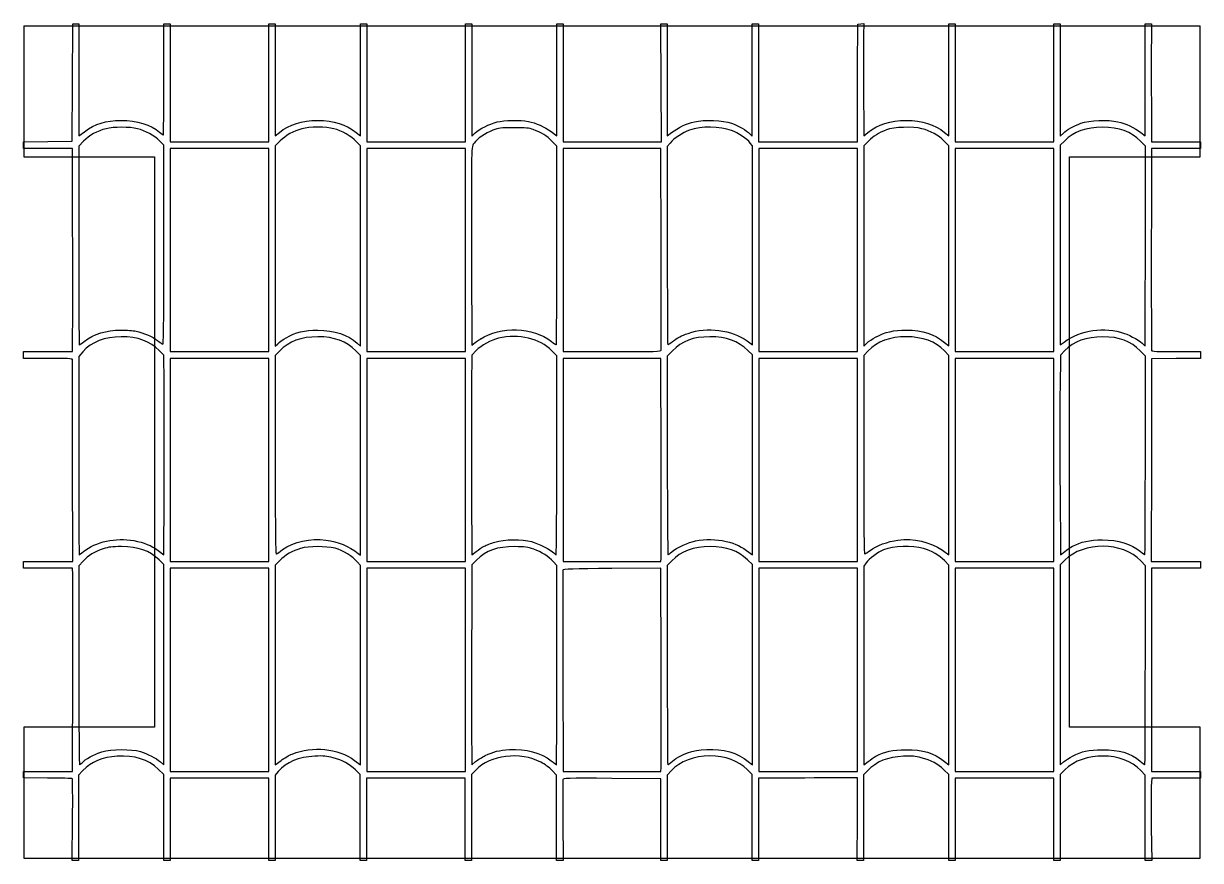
# Model space of a CAD drawing. Header units: millimetres. Extents: x -24 to 235, y 112 to 185.
# Drawn here: x 189.76 to 234.78, y 121.08 to 153.08 of the extents above; entities that cross this region are included whole.
import ezdxf

# ---------------------------------------------------------------- set-up
doc = ezdxf.new("R2010")
doc.units = ezdxf.units.MM
doc.layers.add('Livello_1', color=7, linetype='CONTINUOUS')

msp = doc.modelspace()

# ---------------------------------------------------------------- linework, layer by layer
at = {"layer": 'Livello_1', "color": 7}
for p, q in [((189.769243, 152.99079), (189.769243, 147.99078)), ((189.769243, 152.99079), (234.769303, 152.99079)), ((191.63236, 150.82902), (191.64326, 153.0759)), ((191.64326, 153.0759), (191.75587, 153.07595)), ((191.75587, 153.07595), (191.86848, 153.07597)), ((191.86848, 153.07597), (191.86848, 150.93201)), ((195.12457, 150.94932), (195.12457, 153.07604)), ((195.12457, 153.07604), (195.24579, 153.07604)), ((195.24579, 153.07604), (195.36702, 153.07604)), ((195.36702, 153.07604), (195.36702, 150.81987)), ((199.14264, 150.81987), (199.14264, 153.07604)), ((199.14264, 153.07604), (199.26386, 153.07604)), ((199.26386, 153.07604), (199.38508, 153.07604)), ((199.38508, 153.07604), (199.38508, 150.93108)), ((202.64112, 150.93102), (202.64112, 153.07597)), ((202.64112, 153.07597), (202.76234, 153.07597)), ((202.76234, 153.07597), (202.88357, 153.07597)), ((202.88357, 153.07597), (202.88357, 150.81981)), ((206.65919, 150.81981), (206.65919, 153.07597)), ((206.65919, 153.07597), (206.78041, 153.07597)), ((206.78041, 153.07597), (206.90163, 153.07597)), ((206.90163, 153.07597), (206.90163, 150.92694)), ((210.15762, 150.93205), (210.15762, 153.07601)), ((210.15762, 153.07601), (210.27884, 153.07601)), ((210.27884, 153.07601), (210.40006, 153.07601)), ((210.40006, 153.07601), (210.40006, 150.81985)), ((214.14836, 150.81985), (214.13836, 153.07601)), ((214.13836, 153.07601), (214.26013, 153.07601)), ((214.26013, 153.07601), (214.3819, 153.07601)), ((214.3819, 153.07601), (214.3819, 150.93086)), ((217.63798, 150.92404), (217.63798, 153.07617)), ((217.63798, 153.07617), (217.7592, 153.07617)), ((217.7592, 153.07617), (217.88042, 153.07617)), ((217.88042, 153.07617), (217.88042, 150.81999)), ((221.66805, 152.31793), (221.67205, 153.05766)), ((221.67205, 153.05766), (221.78725, 153.06926)), ((221.78725, 153.06926), (221.9026, 153.08086)), ((221.9026, 153.08086), (221.8976, 152.90263)), ((225.15364, 150.93084), (225.15364, 153.07581)), ((225.15364, 153.07581), (225.27486, 153.07581)), ((225.27486, 153.07581), (225.39608, 153.07581)), ((225.39608, 153.07581), (225.39608, 150.81965)), ((229.17169, 150.81965), (229.17169, 153.07581)), ((229.17169, 153.07581), (229.29292, 153.07581)), ((229.29292, 153.07581), (229.41414, 153.07581)), ((229.41414, 153.07581), (229.41414, 150.92678)), ((232.67026, 150.93063), (232.67026, 153.07577)), ((232.67026, 153.07577), (232.79093, 153.07577)), ((232.79093, 153.07577), (232.91161, 153.07577)), ((232.91161, 153.07577), (232.90361, 152.38229)), ((234.769303, 147.99078), (234.769303, 152.99079)), ((191.86848, 150.93201), (191.86848, 148.78804)), ((199.38508, 150.93108), (199.38508, 148.78612)), ((202.64112, 148.78605), (202.64112, 150.93102)), ((206.90163, 150.92694), (206.90163, 148.77789)), ((210.15762, 148.78808), (210.15762, 150.93205)), ((214.3819, 150.93086), (214.3819, 148.78573)), ((217.63798, 148.77191), (217.63798, 150.92404)), ((225.15364, 148.78588), (225.15364, 150.93084)), ((229.41414, 150.92678), (229.41414, 148.77772)), ((232.67026, 148.78549), (232.67026, 150.93063)), ((191.62146, 148.58214), (191.63236, 150.82902)), ((195.36702, 150.81987), (195.36702, 148.56371)), ((199.14264, 148.56371), (199.14264, 150.81987)), ((202.88357, 150.81981), (202.88357, 148.56365)), ((206.65919, 148.56365), (206.65919, 150.81981)), ((210.40006, 150.81985), (210.40006, 148.56369)), ((214.15836, 148.56366), (214.14836, 150.81985)), ((217.88042, 150.81999), (217.88042, 148.56383)), ((221.8946, 150.7551), (221.8976, 148.78582)), ((225.39608, 150.81965), (225.39608, 148.56348)), ((229.17169, 148.56348), (229.17169, 150.81965)), ((221.65605, 148.56383), (221.66005, 150.07103)), ((232.90402, 150.12612), (232.91202, 148.56345)), ((191.86848, 148.78804), (192.08497, 148.94689)), ((195.12556, 148.42843), (194.95638, 148.59803)), ((199.38508, 148.78612), (199.54961, 148.92095)), ((199.57631, 148.59524), (199.3861, 148.40315)), ((202.48716, 148.91155), (202.64112, 148.78605)), ((206.90163, 148.77789), (207.03078, 148.89901)), ((209.94113, 148.94818), (210.15762, 148.78808)), ((214.3819, 148.78573), (214.54938, 148.91429)), ((217.54268, 148.86711), (217.63798, 148.77191)), ((221.8976, 148.78582), (222.05157, 148.91131)), ((222.0857, 148.58917), (221.9013, 148.40296)), ((225.15735, 148.40302), (224.97242, 148.58978)), ((224.98911, 148.92072), (225.15364, 148.78588)), ((229.41414, 148.77772), (229.53673, 148.89256)), ((229.58873, 148.59974), (229.41792, 148.42849)), ((232.50276, 148.91405), (232.67026, 148.78549)), ((189.75589, 148.56074), (190.68867, 148.57144)), ((189.75589, 148.4319), (189.75589, 148.56074)), ((189.75589, 148.30304), (189.75589, 148.4319)), ((190.69113, 148.30304), (189.75589, 148.30304)), ((190.68867, 148.57144), (191.62146, 148.58214)), ((191.62638, 148.30304), (190.69113, 148.30304)), ((191.63338, 145.64929), (191.62638, 148.30304)), ((192.05499, 148.58339), (191.86952, 148.39159)), ((191.86952, 148.39159), (191.86952, 144.59333)), ((195.12556, 144.60929), (195.12556, 148.42843)), ((195.36702, 148.56371), (197.25482, 148.56371)), ((197.25583, 148.30282), (195.36802, 148.30282)), ((195.36802, 148.30282), (195.36802, 144.41925)), ((197.25482, 148.56371), (199.14264, 148.56371)), ((199.14365, 148.30282), (197.25583, 148.30282)), ((199.14365, 144.41925), (199.14365, 148.30282)), ((199.3861, 148.40315), (199.3861, 144.5735)), ((202.64214, 148.40022), (202.47761, 148.57601)), ((202.64214, 144.57512), (202.64214, 148.40022)), ((202.88357, 148.56365), (204.77138, 148.56365)), ((204.77244, 148.30282), (202.88463, 148.30282)), ((202.88463, 148.30282), (202.88463, 144.41925)), ((204.77138, 148.56365), (206.65919, 148.56365)), ((206.66025, 148.30282), (204.77244, 148.30282)), ((206.66025, 144.41925), (206.66025, 148.30282)), ((210.15873, 148.39104), (209.97103, 148.58518)), ((210.15873, 144.5928), (210.15873, 148.39104)), ((212.26917, 148.30282), (210.39901, 148.30282)), ((210.39901, 148.30282), (210.39901, 144.41925)), ((210.40006, 148.56369), (212.2792, 148.56366)), ((214.13935, 148.30282), (212.26917, 148.30282)), ((212.2792, 148.56366), (214.15836, 148.56366)), ((214.14935, 144.48128), (214.13935, 148.30282)), ((214.49726, 148.51154), (214.38465, 148.37422)), ((214.38465, 148.37422), (214.38465, 144.58442)), ((217.64073, 148.408), (217.55833, 148.51264)), ((217.64073, 144.60095), (217.64073, 148.408)), ((217.88042, 148.56383), (219.76824, 148.56383)), ((219.77101, 148.30282), (217.8832, 148.30282)), ((217.8832, 148.30282), (217.8832, 144.41925)), ((219.76824, 148.56383), (221.65605, 148.56383)), ((221.65883, 148.30282), (219.77101, 148.30282)), ((221.65883, 144.41925), (221.65883, 148.30282)), ((221.9013, 148.40296), (221.9013, 144.57642)), ((225.15735, 144.58055), (225.15735, 148.40302)), ((225.39608, 148.56348), (227.28389, 148.56348)), ((227.28763, 148.30282), (225.39981, 148.30282)), ((225.39981, 148.30282), (225.39981, 144.41925)), ((227.28389, 148.56348), (229.17169, 148.56348)), ((229.17543, 148.30282), (227.28763, 148.30282)), ((229.17543, 144.41925), (229.17543, 148.30282)), ((229.41792, 148.42849), (229.41792, 144.60975)), ((232.67395, 148.39107), (232.49186, 148.5781)), ((232.67395, 144.57434), (232.67395, 148.39107)), ((232.91202, 148.30457), (232.90402, 145.6508)), ((232.91202, 148.56345), (233.84727, 148.56345)), ((233.84727, 148.30457), (232.91202, 148.30457)), ((233.84727, 148.56345), (234.78252, 148.56345)), ((234.78252, 148.30457), (233.84727, 148.30457)), ((234.78252, 148.56345), (234.78252, 148.43401)), ((234.78252, 148.43401), (234.78252, 148.30457)), ((189.769243, 147.99078), (194.769333, 147.99078)), ((194.769333, 147.99078), (194.769333, 126.17099)), ((229.769213, 147.99078), (234.769303, 147.99078)), ((229.769213, 126.17099), (229.769213, 147.99078)), ((199.3861, 144.5735), (199.3861, 140.74387)), ((202.64214, 140.75002), (202.64214, 144.57512)), ((217.64073, 140.79392), (217.64073, 144.60095)), ((221.9013, 144.57642), (221.9013, 140.74986)), ((225.15735, 140.75808), (225.15735, 144.58055)), ((229.41792, 144.60975), (229.41792, 140.79101)), ((232.67458, 144.5743), (232.67395, 144.57434)), ((195.36802, 144.41925), (195.36802, 140.53567)), ((199.14365, 140.53567), (199.14365, 144.41925)), ((202.88463, 144.41925), (202.88463, 140.53567)), ((206.66025, 140.53567), (206.66025, 144.41925)), ((210.39901, 144.41925), (210.39901, 140.53567)), ((217.8832, 144.41925), (217.8832, 140.53567)), ((221.65883, 140.53567), (221.65883, 144.41925)), ((225.39981, 144.41925), (225.39981, 140.53567)), ((229.17543, 140.53567), (229.17543, 144.41925)), ((206.89514, 143.8505), (206.90314, 140.78535)), ((191.62738, 140.53591), (191.63238, 141.17394)), ((199.80447, 141.06858), (199.80445, 141.06845)), ((207.23217, 141.01644), (207.2318, 141.01657)), ((217.43487, 140.94396), (217.64073, 140.79392)), ((222.35139, 141.09036), (222.3514, 141.09035)), ((189.75689, 140.40648), (189.75689, 140.53591)), ((189.75689, 140.53591), (190.69213, 140.53591)), ((190.69213, 140.53591), (191.62738, 140.53591)), ((192.02599, 140.53351), (191.86868, 140.35394)), ((192.07236, 140.92422), (192.07239, 140.92377)), ((195.12472, 140.40248), (194.94287, 140.58572)), ((195.36802, 140.53567), (197.25583, 140.53567)), ((197.25583, 140.53567), (199.14365, 140.53567)), ((199.55901, 140.56541), (199.38606, 140.38364)), ((199.3861, 140.74387), (199.4814, 140.83987)), ((202.64211, 140.39192), (202.468, 140.57017)), ((202.51942, 140.86501), (202.64214, 140.75002)), ((202.88463, 140.53567), (204.77244, 140.53567)), ((204.77244, 140.53567), (206.66025, 140.53567)), ((207.07291, 140.57655), (206.90263, 140.40131)), ((206.90314, 140.78535), (206.98104, 140.84545)), ((210.15867, 140.37697), (209.9687, 140.56881)), ((210.39901, 140.53567), (212.26696, 140.53567)), ((214.14611, 140.59767), (214.14835, 140.59771)), ((214.58387, 140.57099), (214.38469, 140.36575)), ((214.58369, 140.91951), (214.58379, 140.91937)), ((217.64073, 140.41799), (217.47153, 140.58044)), ((217.8832, 140.53567), (219.77101, 140.53567)), ((219.77101, 140.53567), (221.65883, 140.53567)), ((221.9013, 140.74986), (222.02402, 140.865)), ((222.0693, 140.56726), (221.9013, 140.39254)), ((225.15735, 140.39254), (224.99044, 140.56613)), ((224.99584, 140.88971), (225.15735, 140.75808)), ((225.39981, 140.53567), (227.28763, 140.53567)), ((227.28763, 140.53567), (229.17543, 140.53567)), ((229.41792, 140.79101), (229.56512, 140.89871)), ((229.5906, 140.57709), (229.42646, 140.40628)), ((232.67404, 140.36565), (232.47487, 140.57184)), ((233.84739, 140.53748), (234.78265, 140.53748)), ((234.78265, 140.53748), (234.78265, 140.40864)), ((189.75689, 140.27704), (189.75689, 140.40648)), ((190.69337, 140.27704), (189.75689, 140.27704)), ((191.86868, 140.35394), (191.86868, 136.56125)), ((195.13172, 139.38724), (195.12472, 140.40248)), ((197.25583, 140.2768), (195.36802, 140.2768)), ((195.36802, 140.2768), (195.36802, 136.39323)), ((199.14365, 140.2768), (197.25583, 140.2768)), ((199.14365, 136.39323), (199.14365, 140.2768)), ((199.38606, 140.38364), (199.38606, 136.57426)), ((202.64211, 136.57573), (202.64211, 140.39192)), ((204.77244, 140.2768), (202.88463, 140.2768)), ((202.88463, 140.2768), (202.88463, 136.39323)), ((206.66025, 140.2768), (204.77244, 140.2768)), ((206.66025, 136.39323), (206.66025, 140.2768)), ((206.90263, 140.40131), (206.89763, 139.27566)), ((210.15867, 136.57274), (210.15867, 140.37697)), ((212.26953, 140.2768), (210.39935, 140.2768)), ((210.39935, 140.2768), (210.39935, 136.39323)), ((214.13969, 140.2768), (212.26953, 140.2768)), ((214.14969, 136.51343), (214.13969, 140.2768)), ((214.38469, 140.36575), (214.38469, 136.56721)), ((217.64073, 136.59359), (217.64073, 140.41799)), ((219.77101, 140.2768), (217.8832, 140.2768)), ((217.8832, 140.2768), (217.8832, 136.39323)), ((221.65883, 140.2768), (219.77101, 140.2768)), ((221.65883, 136.39323), (221.65883, 140.2768)), ((221.9013, 140.39254), (221.9013, 136.57836)), ((225.15735, 136.58128), (225.15735, 140.39254)), ((227.28763, 140.2768), (225.39981, 140.2768)), ((225.39981, 140.2768), (225.39981, 136.39323)), ((229.17543, 140.2768), (227.28763, 140.2768)), ((229.17543, 136.39323), (229.17543, 140.2768)), ((229.42646, 140.40628), (229.40936, 139.11175)), ((232.67404, 136.56713), (232.67404, 140.36565)), ((232.91561, 140.25838), (232.90471, 136.38406)), ((233.84913, 140.26908), (232.91561, 140.25838)), ((234.78265, 140.27978), (233.84913, 140.26908)), ((234.78265, 140.40864), (234.78265, 140.27978)), ((202.64211, 132.75952), (202.64211, 136.57573)), ((217.64073, 132.76918), (217.64073, 136.59359)), ((225.15735, 132.77006), (225.15735, 136.58128)), ((191.64538, 132.50995), (191.63538, 136.34727)), ((195.36802, 136.39323), (195.36802, 132.50966)), ((199.14365, 132.50966), (199.14365, 136.39323)), ((202.88463, 136.39323), (202.88463, 132.50966)), ((206.66025, 132.50966), (206.66025, 136.39323)), ((210.39935, 136.39323), (210.39935, 132.50966)), ((217.8832, 136.39323), (217.8832, 132.50966)), ((221.65883, 132.50966), (221.65883, 136.39323)), ((225.39981, 136.39323), (225.39981, 132.50966)), ((229.17543, 132.50966), (229.17543, 136.39323)), ((232.90471, 136.38406), (232.89381, 132.50973)), ((229.41018, 135.29379), (229.42818, 132.77033)), ((195.12554, 132.76906), (195.13254, 134.94176)), ((206.89681, 135.05249), (206.90381, 132.76864)), ((192.05037, 132.8888), (192.05111, 132.88885)), ((194.90358, 132.93132), (195.12554, 132.76906)), ((199.66789, 132.96476), (199.66791, 132.96475)), ((206.90381, 132.76864), (207.06834, 132.89355)), ((207.37754, 133.09628), (207.37647, 133.09638)), ((214.50329, 132.83949), (214.50318, 132.8393)), ((217.41877, 132.93143), (217.64073, 132.76918)), ((222.14378, 132.9371), (222.14377, 132.9371)), ((224.90917, 132.94148), (225.15735, 132.77006)), ((229.42818, 132.77033), (229.58759, 132.89422)), ((229.89167, 133.09615), (229.89165, 133.09615)), ((189.75756, 132.3805), (189.75756, 132.50995)), ((189.75756, 132.50995), (190.70147, 132.50995)), ((189.75756, 132.25107), (189.75756, 132.3805)), ((190.70147, 132.50995), (191.64538, 132.50995)), ((192.03397, 132.52388), (191.86944, 132.34811)), ((195.12548, 132.39137), (194.94153, 132.57077)), ((195.12548, 128.56526), (195.12548, 132.39137)), ((195.36802, 132.50966), (197.25583, 132.50966)), ((197.25583, 132.50966), (199.14365, 132.50966)), ((199.55658, 132.54707), (199.38617, 132.37624)), ((202.64215, 132.35922), (202.53515, 132.48939)), ((202.56421, 132.81992), (202.64211, 132.75952)), ((202.88463, 132.50966), (204.77244, 132.50966)), ((204.77244, 132.50966), (206.66025, 132.50966)), ((206.9059, 132.38031), (206.9009, 130.03167)), ((207.08761, 132.56522), (206.9059, 132.38031)), ((210.15885, 132.35289), (210.02861, 132.49604)), ((210.39935, 132.50966), (212.26765, 132.50966)), ((212.26765, 132.50966), (214.13594, 132.50966)), ((214.13594, 132.50966), (214.14869, 132.62988)), ((214.55673, 132.5385), (214.38469, 132.35768)), ((217.64073, 132.39284), (217.44887, 132.57543)), ((217.64073, 128.56601), (217.64073, 132.39284)), ((217.8832, 132.50966), (219.77101, 132.50966)), ((219.77101, 132.50966), (221.65883, 132.50966)), ((221.98951, 132.45993), (221.90121, 132.33648)), ((225.15735, 132.37547), (224.98898, 132.54874)), ((225.39981, 132.50966), (227.28763, 132.50966)), ((227.28763, 132.50966), (229.17543, 132.50966)), ((229.59177, 132.56236), (229.41787, 132.38869)), ((229.41787, 132.38869), (229.41787, 128.56256)), ((232.67453, 132.35056), (232.49556, 132.54166)), ((232.89381, 132.50973), (233.83771, 132.50974)), ((233.83771, 132.50974), (234.78161, 132.50974)), ((234.78161, 132.50974), (234.78161, 132.3803)), ((234.78161, 132.3803), (234.78161, 132.25087)), ((190.69116, 132.25107), (189.75756, 132.25107)), ((191.62475, 132.25107), (190.69116, 132.25107)), ((191.63565, 132.0199), (191.62475, 132.25107)), ((191.86944, 132.34811), (191.86944, 128.54534)), ((197.25583, 132.25084), (195.36802, 132.25084)), ((195.36802, 132.25084), (195.36802, 128.36727)), ((199.14365, 132.25084), (197.25583, 132.25084)), ((199.14365, 128.36727), (199.14365, 132.25084)), ((199.38617, 132.37624), (199.38617, 128.55952)), ((202.64215, 128.55118), (202.64215, 132.35922)), ((204.77244, 132.25084), (202.88463, 132.25084)), ((202.88463, 132.25084), (202.88463, 128.36727)), ((206.66025, 132.25084), (204.77244, 132.25084)), ((206.66025, 128.36727), (206.66025, 132.25084)), ((210.15885, 128.54776), (210.15885, 132.35289)), ((214.13989, 132.25147), (212.26108, 132.24077)), ((214.14989, 128.52479), (214.13989, 132.25147)), ((214.38469, 132.35768), (214.38469, 128.55013)), ((219.77101, 132.25084), (217.8832, 132.25084)), ((217.8832, 132.25084), (217.8832, 128.36727)), ((221.65883, 132.25084), (219.77101, 132.25084)), ((221.65883, 128.36727), (221.65883, 132.25084)), ((221.90121, 132.33648), (221.90121, 128.53647)), ((225.15735, 128.55593), (225.15735, 132.37547)), ((227.28763, 132.25084), (225.39981, 132.25084)), ((225.39981, 132.25084), (225.39981, 128.36727)), ((229.17543, 132.25084), (227.28763, 132.25084)), ((229.17543, 128.36727), (229.17543, 132.25084)), ((232.67371, 128.54657), (232.67453, 132.35056)), ((233.84636, 132.25087), (232.91112, 132.25087)), ((232.91112, 132.25087), (232.91112, 128.36731)), ((234.78161, 132.25087), (233.84636, 132.25087)), ((195.12548, 124.73914), (195.12548, 128.56526)), ((195.36802, 128.36727), (195.36802, 124.48372)), ((199.14365, 124.48372), (199.14365, 128.36727)), ((199.38617, 128.55952), (199.38617, 124.74282)), ((202.64215, 124.7431), (202.64215, 128.55118)), ((202.88463, 128.36727), (202.88463, 124.48372)), ((206.66025, 124.48372), (206.66025, 128.36727)), ((217.64073, 124.73919), (217.64073, 128.56601)), ((217.8832, 128.36727), (217.8832, 124.48372)), ((221.65883, 124.48372), (221.65883, 128.36727)), ((221.90121, 128.53647), (221.90121, 124.73647)), ((225.15735, 124.73639), (225.15735, 128.55593)), ((225.39981, 128.36727), (225.39981, 124.48372)), ((229.17543, 124.48372), (229.17543, 128.36727)), ((229.41787, 128.56256), (229.41787, 124.73643)), ((232.91112, 128.36731), (232.91112, 124.48374)), ((191.62647, 124.48394), (191.63647, 128.13634)), ((210.39371, 128.31076), (210.39871, 124.48267)), ((189.769243, 126.17099), (189.769243, 121.171)), ((194.769333, 126.17099), (189.769243, 126.17099)), ((206.8999, 126.21308), (206.9039, 124.74312)), ((234.769303, 126.17099), (229.769213, 126.17099)), ((234.769303, 121.171), (234.769303, 126.17099)), ((191.99304, 124.81935), (191.99314, 124.8194)), ((194.99565, 124.84976), (195.12548, 124.73914)), ((199.38617, 124.74282), (199.60814, 124.90508)), ((200.03246, 125.1485), (200.0324, 125.14879)), ((202.42018, 124.90537), (202.64215, 124.7431)), ((206.9039, 124.74312), (207.05119, 124.86321)), ((207.42134, 125.09004), (207.42016, 125.08999)), ((214.5802, 124.87405), (214.58012, 124.87416)), ((217.48042, 124.86994), (217.64073, 124.73919)), ((221.90121, 124.73647), (222.06575, 124.86445)), ((222.36926, 125.06729), (222.36935, 125.06711)), ((224.98693, 124.86991), (225.15735, 124.73639)), ((229.41787, 124.73643), (229.54771, 124.84572)), ((229.88822, 125.06811), (229.8883, 125.06799)), ((189.75665, 124.35888), (189.75665, 124.48394)), ((189.75665, 124.48394), (190.69156, 124.48394)), ((189.75665, 124.23383), (189.75665, 124.35888)), ((190.69156, 124.48394), (191.62647, 124.48394)), ((192.03002, 124.52229), (191.86117, 124.342)), ((191.86117, 124.342), (191.86117, 122.71284)), ((195.11721, 124.3675), (194.91213, 124.57022)), ((195.11721, 122.72558), (195.11721, 124.3675)), ((195.36802, 124.48372), (197.25583, 124.48372)), ((197.25583, 124.48372), (199.14365, 124.48372)), ((199.50291, 124.48618), (199.37772, 124.33826)), ((199.37772, 124.33826), (199.37772, 122.71097)), ((202.6338, 124.36799), (202.44974, 124.54738)), ((202.6338, 122.72581), (202.6338, 124.36799)), ((202.88463, 124.48372), (204.77244, 124.48372)), ((204.77244, 124.48372), (206.66025, 124.48372)), ((207.05886, 124.53755), (206.89433, 124.36177)), ((206.89433, 124.36177), (206.89433, 122.72271)), ((210.15036, 124.34323), (209.97643, 124.52414)), ((210.15036, 122.71343), (210.15036, 124.34323)), ((210.39871, 124.48267), (212.26722, 124.48267)), ((212.26722, 124.48267), (214.13571, 124.48267)), ((214.13571, 124.48267), (214.14889, 124.64091)), ((214.54497, 124.51818), (214.37878, 124.34073)), ((214.37878, 124.34073), (214.37878, 122.71158)), ((217.63482, 124.36346), (217.44387, 124.55628)), ((217.63482, 122.72294), (217.63482, 124.36346)), ((217.8832, 124.48372), (219.77101, 124.48372)), ((219.77101, 124.48372), (221.65883, 124.48372)), ((222.04325, 124.50924), (221.89603, 124.3573)), ((221.89603, 124.3573), (221.89603, 122.71911)), ((225.15207, 124.36535), (224.96148, 124.55134)), ((225.15207, 122.72316), (225.15207, 124.36535)), ((225.39981, 124.48372), (227.28763, 124.48372)), ((227.28763, 124.48372), (229.17543, 124.48372)), ((229.59512, 124.5464), (229.41257, 124.36204)), ((229.41257, 124.36204), (229.41257, 122.72152)), ((232.66862, 124.33935), (232.50242, 124.5168)), ((232.66862, 122.71018), (232.66862, 124.33935)), ((232.91112, 124.48374), (233.84636, 124.48374)), ((233.84636, 124.48374), (234.78161, 124.48374)), ((234.78161, 124.48374), (234.78161, 124.3543)), ((234.78161, 124.3543), (234.78161, 124.22486)), ((190.67895, 124.23083), (189.75665, 124.23383)), ((197.24746, 124.22752), (195.35965, 124.22752)), ((195.35965, 124.22752), (195.35965, 122.65559)), ((199.13528, 124.22752), (197.24746, 124.22752)), ((199.13528, 122.65559), (199.13528, 124.22752)), ((204.76406, 124.22747), (202.87624, 124.22747)), ((202.87624, 124.22747), (202.87624, 122.65556)), ((206.65188, 124.22747), (204.76406, 124.22747)), ((206.65188, 122.65556), (206.65188, 124.22747)), ((214.13697, 124.20775), (212.26501, 124.21845)), ((214.13597, 122.64508), (214.13697, 124.20775)), ((219.64385, 124.23325), (217.87726, 124.22625)), ((217.87726, 124.22625), (217.87726, 122.65432)), ((221.6674, 124.24325), (221.53894, 124.24225)), ((221.6594, 122.66208), (221.6674, 124.24325)), ((227.28232, 124.22482), (225.39451, 124.22482)), ((225.39451, 124.22482), (225.39451, 122.65291)), ((229.17012, 124.22482), (227.28232, 124.22482)), ((229.17012, 122.65291), (229.17012, 124.22482)), ((232.9214, 124.22486), (232.9008, 123.91142)), ((233.85151, 124.22486), (232.9214, 124.22486)), ((234.78161, 124.22486), (233.85151, 124.22486)), ((191.6149, 121.08368), (191.63375, 122.63112)), ((191.86117, 122.71284), (191.86117, 121.08368)), ((195.11721, 121.08368), (195.11721, 122.72558)), ((195.35965, 122.65559), (195.35965, 121.08368)), ((199.13528, 121.08368), (199.13528, 122.65559)), ((199.37772, 122.71097), (199.37772, 121.08368)), ((202.6338, 121.08362), (202.6338, 122.72581)), ((202.87624, 122.65556), (202.87624, 121.08362)), ((206.65188, 121.08362), (206.65188, 122.65556)), ((206.89433, 122.72271), (206.89433, 121.08362)), ((210.15036, 121.08362), (210.15036, 122.71343)), ((210.39254, 122.59082), (210.39554, 121.08362)), ((214.13497, 121.0824), (214.13597, 122.64508)), ((214.37878, 122.71158), (214.37878, 121.0824)), ((217.63482, 121.0824), (217.63482, 122.72294)), ((217.87726, 122.65432), (217.87726, 121.0824)), ((221.6514, 121.08092), (221.6594, 122.66208)), ((221.89603, 122.71911), (221.89603, 121.08092)), ((225.15207, 121.08098), (225.15207, 122.72316)), ((225.39451, 122.65291), (225.39451, 121.08098)), ((229.17012, 121.08098), (229.17012, 122.65291)), ((229.41257, 122.72152), (229.41257, 121.08098)), ((232.66862, 121.08103), (232.66862, 122.71018)), ((232.89998, 122.33951), (232.92008, 121.08103)), ((189.769243, 121.171), (234.769303, 121.171)), ((191.73804, 121.08368), (191.6149, 121.08368)), ((191.86117, 121.08368), (191.73804, 121.08368)), ((195.23843, 121.08368), (195.11721, 121.08368)), ((195.35965, 121.08368), (195.23843, 121.08368)), ((199.2565, 121.08368), (199.13528, 121.08368)), ((199.37772, 121.08368), (199.2565, 121.08368)), ((202.75502, 121.08362), (202.6338, 121.08362)), ((202.87624, 121.08362), (202.75502, 121.08362)), ((206.7731, 121.08362), (206.65188, 121.08362)), ((206.89433, 121.08362), (206.7731, 121.08362)), ((210.27295, 121.08362), (210.15036, 121.08362)), ((210.39554, 121.08362), (210.27295, 121.08362)), ((214.25688, 121.0824), (214.13497, 121.0824)), ((214.37878, 121.0824), (214.25688, 121.0824)), ((217.75604, 121.0824), (217.63482, 121.0824)), ((217.87726, 121.0824), (217.75604, 121.0824)), ((221.77372, 121.08092), (221.6514, 121.08092)), ((221.89603, 121.08092), (221.77372, 121.08092)), ((225.27329, 121.08098), (225.15207, 121.08098)), ((225.39451, 121.08098), (225.27329, 121.08098)), ((229.29135, 121.08098), (229.17012, 121.08098)), ((229.41257, 121.08098), (229.29135, 121.08098)), ((232.79435, 121.08103), (232.66862, 121.08103)), ((232.92008, 121.08103), (232.79435, 121.08103))]:
    msp.add_line(p, q, dxfattribs=at)
for points in [[(221.8976, 152.90263), (221.8946, 152.80463), (221.8936, 151.83821), (221.8946, 150.7551)], [(221.66005, 150.07103), (221.66305, 150.89997), (221.66705, 151.91109), (221.66805, 152.31793)], [(232.90361, 152.38229), (232.89961, 152.00088), (232.89961, 150.98559), (232.90402, 150.12612)], [(195.10517, 148.82261), (195.11607, 148.82261), (195.12457, 149.77963), (195.12457, 150.94932)], [(192.91174, 149.06002), (192.58332, 148.97722), (192.26432, 148.79989), (192.05499, 148.58339)], [(192.08497, 148.94689), (192.50694, 149.25652), (192.89725, 149.37598), (193.48965, 149.3768)], [(194.1122, 149.0609), (193.8294, 149.1321), (193.19733, 149.1314), (192.91174, 149.06002)], [(193.48965, 149.3768), (194.08763, 149.37767), (194.62834, 149.21379), (194.95795, 148.93191)], [(194.95638, 148.59803), (194.75786, 148.79704), (194.41625, 148.98434), (194.1122, 149.0609)], [(199.54961, 148.92095), (199.92248, 149.22663), (200.40579, 149.37736), (201.0131, 149.37736)], [(200.40656, 149.05971), (200.07984, 148.96971), (199.78218, 148.80313), (199.57631, 148.59524)], [(201.62168, 149.06059), (201.34653, 149.13529), (200.67892, 149.13489), (200.40656, 149.05971)], [(201.0131, 149.37736), (201.62283, 149.37736), (202.10108, 149.22623), (202.48716, 148.91155)], [(202.47761, 148.57601), (202.29388, 148.77228), (201.93468, 148.97563), (201.62168, 149.06059)], [(207.03078, 148.89901), (207.19049, 149.04876), (207.57178, 149.23806), (207.87368, 149.3175)], [(208.51339, 149.09785), (208.00307, 149.0978), (207.93969, 149.09085), (207.71316, 149.00165)], [(207.87368, 149.3175), (208.13845, 149.3871), (208.76004, 149.3975), (209.0688, 149.3373)], [(209.25813, 149.02815), (209.10239, 149.08515), (208.96645, 149.09785), (208.51339, 149.09785)], [(209.0688, 149.3373), (209.36183, 149.2801), (209.69044, 149.1336), (209.94113, 148.94818)], [(214.54938, 148.91429), (214.79178, 149.10023), (215.13015, 149.25953), (215.42432, 149.32623)], [(216.84731, 148.99081), (216.39757, 149.15782), (215.68132, 149.16473), (215.23563, 149.00641)], [(215.42432, 149.32623), (215.79242, 149.40973), (216.53181, 149.37923), (216.84125, 149.26773)], [(216.84125, 149.26773), (217.10933, 149.17133), (217.41086, 148.99902), (217.54268, 148.86711)], [(222.05157, 148.91131), (222.43766, 149.22599), (222.91589, 149.37712), (223.52564, 149.37712)], [(224.12743, 149.06143), (223.78923, 149.14893), (223.05069, 149.12333), (222.76561, 149.01413)], [(223.52564, 149.37712), (224.13295, 149.37712), (224.61625, 149.22639), (224.98911, 148.92072)], [(224.97242, 148.58978), (224.74906, 148.81533), (224.46406, 148.97442), (224.12743, 149.06143)], [(229.53673, 148.89256), (229.68531, 149.03178), (229.91172, 149.15736), (230.21165, 149.26669)], [(231.03394, 149.11651), (230.41407, 149.11651), (229.93243, 148.94428), (229.58873, 148.59974)], [(230.21165, 149.26669), (230.51939, 149.37891), (231.25792, 149.4097), (231.62783, 149.32599)], [(232.49186, 148.5781), (232.12929, 148.95053), (231.67985, 149.11651), (231.03394, 149.11651)], [(231.62783, 149.32599), (231.92199, 149.25929), (232.26036, 149.10001), (232.50276, 148.91405)], [(194.95795, 148.93191), (195.02835, 148.87181), (195.09448, 148.82261), (195.10517, 148.82261)], [(207.71316, 149.00165), (207.42338, 148.88855), (207.10613, 148.6729), (206.98974, 148.50996)], [(209.97103, 148.58518), (209.77437, 148.78856), (209.57685, 148.9113), (209.25813, 149.02815)], [(215.23563, 149.00641), (214.96714, 148.91091), (214.65119, 148.69925), (214.49726, 148.51154)], [(217.55833, 148.51264), (217.42577, 148.68084), (217.10984, 148.89333), (216.84731, 148.99081)], [(222.76561, 149.01413), (222.45463, 148.8952), (222.28169, 148.7871), (222.0857, 148.58917)], [(206.98974, 148.50996), (206.90964, 148.39789), (206.90654, 148.3687), (206.89614, 147.65478)], [(206.89614, 147.65478), (206.89114, 147.24825), (206.88914, 145.53632), (206.89514, 143.8505)], [(191.63238, 141.17394), (191.64238, 142.18672), (191.64238, 142.82589), (191.63338, 145.64929)], [(232.90402, 145.6508), (232.90002, 144.19124), (232.90002, 142.46442), (232.90482, 141.81348)], [(191.86952, 144.59333), (191.86952, 142.50429), (191.87652, 140.79507), (191.88672, 140.79507)], [(195.08226, 140.81816), (195.11666, 140.79586), (195.12556, 141.56371), (195.12556, 144.60929)], [(210.13743, 140.79455), (210.14973, 140.79455), (210.15873, 142.50376), (210.15873, 144.5928)], [(214.38465, 144.58442), (214.38465, 142.50002), (214.39165, 140.7946), (214.40185, 140.7946)], [(232.66088, 140.75755), (232.66788, 140.75755), (232.67458, 142.47507), (232.67458, 144.5743)], [(214.14835, 140.59771), (214.15535, 140.63191), (214.15535, 142.37943), (214.14935, 144.48128)], [(207.2318, 141.01657), (208.02065, 141.5218), (209.24101, 141.4804), (209.9505, 140.92427)], [(215.17839, 141.23443), (215.91366, 141.49202), (216.84791, 141.37174), (217.43487, 140.94396)], [(229.56512, 140.89871), (230.21253, 141.37261), (231.08663, 141.49967), (231.87725, 141.23481)], [(232.90482, 141.81348), (232.90982, 141.16253), (232.91282, 140.60911), (232.91282, 140.58368)], [(193.49671, 141.10353), (192.86112, 141.10265), (192.35158, 140.90518), (192.02599, 140.53351)], [(192.07239, 140.92377), (192.4524, 141.21527), (192.91632, 141.35891), (193.4802, 141.35963)], [(193.4802, 141.35963), (193.68978, 141.35991), (193.9507, 141.34173), (194.06006, 141.31903)], [(194.94287, 140.58572), (194.59673, 140.9345), (194.12235, 141.10434), (193.49671, 141.10353)], [(194.06006, 141.31903), (194.3287, 141.26363), (194.6935, 141.10591), (194.88308, 140.96336)], [(194.88308, 140.96336), (194.96878, 140.89886), (195.05843, 140.83363), (195.08226, 140.81816)], [(199.4814, 140.83987), (199.5337, 140.89277), (199.67917, 140.99557), (199.80447, 141.06858)], [(201.01409, 141.10403), (200.38522, 141.10403), (199.90089, 140.92476), (199.55901, 140.56541)], [(199.80445, 141.06845), (200.16142, 141.27643), (200.5025, 141.35754), (201.01414, 141.35612)], [(202.468, 140.57017), (202.11852, 140.92795), (201.63898, 141.10403), (201.01409, 141.10403)], [(201.01414, 141.35612), (201.65155, 141.35512), (202.18209, 141.18126), (202.51942, 140.86501)], [(206.98104, 140.84545), (207.02394, 140.87855), (207.13692, 140.95547), (207.23217, 141.01644)], [(207.92447, 141.04749), (207.655, 140.98809), (207.26109, 140.7702), (207.07291, 140.57655)], [(209.9687, 140.56881), (209.50205, 141.04007), (208.72057, 141.22307), (207.92447, 141.04749)], [(214.58379, 140.91937), (214.79666, 141.08085), (214.90707, 141.13935), (215.17839, 141.23443)], [(216.01271, 141.1034), (215.37606, 141.10297), (214.94375, 140.94182), (214.58387, 140.57099)], [(217.47153, 140.58044), (217.09392, 140.94293), (216.64498, 141.10388), (216.01271, 141.1034)], [(222.02402, 140.865), (222.09152, 140.9283), (222.23883, 141.0297), (222.35139, 141.09036)], [(223.52932, 141.10473), (222.90915, 141.10573), (222.41147, 140.92313), (222.0693, 140.56726)], [(222.3514, 141.09035), (222.71723, 141.28754), (223.04223, 141.36158), (223.52932, 141.35868)], [(223.52932, 141.35868), (224.16701, 141.35568), (224.59175, 141.21904), (224.99584, 140.88971)], [(224.99044, 140.56613), (224.64644, 140.9239), (224.16033, 141.1031), (223.52932, 141.10473)], [(231.04602, 141.10283), (230.42248, 141.10383), (229.92532, 140.92548), (229.5906, 140.57709)], [(232.47487, 140.57184), (232.12133, 140.93782), (231.68347, 141.10055), (231.04602, 141.10283)], [(231.87725, 141.23481), (232.1086, 141.15731), (232.5236, 140.91732), (232.60308, 140.81505)], [(191.88672, 140.79507), (191.89672, 140.79507), (191.97982, 140.85317), (192.07236, 140.92422)], [(209.9505, 140.92427), (210.0415, 140.85297), (210.12569, 140.79455), (210.13743, 140.79455)], [(212.26696, 140.53567), (213.98751, 140.53567), (214.13579, 140.54067), (214.14611, 140.59767)], [(214.40185, 140.7946), (214.41185, 140.7946), (214.49315, 140.8508), (214.58369, 140.91951)], [(232.60308, 140.81505), (232.62768, 140.78335), (232.65368, 140.75755), (232.66088, 140.75755)], [(232.91282, 140.58368), (232.91241, 140.54778), (233.12194, 140.53748), (233.84739, 140.53748)], [(191.62738, 140.23084), (191.62819, 140.26674), (191.41913, 140.27704), (190.69337, 140.27704)], [(191.63538, 136.34727), (191.63038, 138.45781), (191.62538, 140.20542), (191.62738, 140.23084)], [(195.13254, 134.94176), (195.14054, 137.29663), (195.14054, 137.84273), (195.13172, 139.38724)], [(206.89763, 139.27566), (206.88963, 137.53478), (206.88963, 137.47903), (206.89681, 135.05249)], [(229.40936, 139.11175), (229.39936, 138.39978), (229.39936, 136.68167), (229.41018, 135.29379)], [(191.86868, 136.56125), (191.86868, 134.47528), (191.87568, 132.76856), (191.88578, 132.76856)], [(199.38606, 136.57426), (199.38606, 133.51027), (199.39406, 132.77066), (199.42996, 132.79446)], [(210.12947, 132.76852), (210.14557, 132.76852), (210.15867, 134.48042), (210.15867, 136.57274)], [(214.14869, 132.62988), (214.15369, 132.69598), (214.15569, 134.44359), (214.14969, 136.51343)], [(214.38469, 136.56721), (214.38469, 134.47801), (214.39839, 132.76869), (214.41409, 132.76869)], [(221.9013, 136.57836), (221.9013, 133.53674), (221.9093, 132.76986), (221.9446, 132.79219)], [(232.65694, 132.76859), (232.66694, 132.76859), (232.67404, 134.47794), (232.67404, 136.56713)], [(192.05111, 132.88885), (192.51573, 133.26752), (193.28878, 133.43691), (193.97139, 133.3096)], [(193.97139, 133.3096), (194.38054, 133.2333), (194.62774, 133.13297), (194.90358, 132.93132)], [(199.66791, 132.96475), (200.07562, 133.26038), (200.75419, 133.41178), (201.31719, 133.33275)], [(201.31719, 133.33275), (201.81343, 133.26315), (202.19445, 133.1064), (202.56421, 132.81992)], [(207.79213, 133.25617), (208.14197, 133.36209), (208.84253, 133.3716), (209.18888, 133.27527)], [(215.33726, 133.26881), (215.67567, 133.36081), (216.12575, 133.37694), (216.48657, 133.30971)], [(216.48657, 133.30971), (216.89572, 133.23341), (217.14292, 133.1331), (217.41877, 132.93143)], [(222.14377, 132.9371), (222.37639, 133.11155), (222.83349, 133.28146), (223.20501, 133.33157)], [(223.20501, 133.33157), (223.8078, 133.41287), (224.43437, 133.26937), (224.90917, 132.94148)], [(229.89165, 133.09615), (230.20262, 133.26378), (230.54939, 133.33774), (231.02862, 133.33867)], [(231.02862, 133.33867), (231.64412, 133.33954), (232.11746, 133.19435), (232.49234, 132.88884)], [(191.88578, 132.76856), (191.89578, 132.76856), (191.96918, 132.82266), (192.05037, 132.8888)], [(192.8047, 132.99594), (192.47121, 132.88562), (192.23997, 132.74394), (192.03397, 132.52388)], [(193.49748, 133.08104), (193.14021, 133.08192), (193.01905, 133.06644), (192.8047, 132.99594)], [(194.94153, 132.57077), (194.57265, 132.93048), (194.15058, 133.07961), (193.49748, 133.08104)], [(199.42996, 132.79446), (199.45416, 132.81066), (199.56116, 132.88746), (199.66789, 132.96476)], [(200.35605, 133.01253), (200.05612, 132.92533), (199.76458, 132.75558), (199.55658, 132.54707)], [(201.67233, 133.01553), (201.32345, 133.10483), (200.66818, 133.10353), (200.35605, 133.01253)], [(202.53515, 132.48939), (202.36345, 132.69818), (201.96673, 132.9401), (201.67233, 133.01553)], [(207.06834, 132.89355), (207.15884, 132.96235), (207.29798, 133.05351), (207.37754, 133.09628)], [(208.54812, 133.07935), (207.87749, 133.08335), (207.44917, 132.93323), (207.08761, 132.56522)], [(207.37647, 133.09638), (207.45597, 133.13918), (207.64309, 133.21108), (207.79213, 133.25617)], [(209.2772, 132.97865), (209.03695, 133.06265), (208.93619, 133.07655), (208.54812, 133.07935)], [(209.18888, 133.27527), (209.44508, 133.20397), (209.95058, 132.94513), (210.04027, 132.83932)], [(210.02861, 132.49604), (209.83121, 132.71304), (209.58577, 132.87068), (209.2772, 132.97865)], [(210.04027, 132.83932), (210.07317, 132.80032), (210.11337, 132.76852), (210.12947, 132.76852)], [(214.41409, 132.76869), (214.43019, 132.76869), (214.47039, 132.80049), (214.50329, 132.83949)], [(214.50318, 132.8393), (214.59088, 132.94287), (215.09685, 133.20338), (215.33726, 133.26881)], [(216.03003, 133.08046), (215.3841, 133.08146), (214.90711, 132.90675), (214.55673, 132.5385)], [(217.44887, 132.57543), (217.07199, 132.93411), (216.66575, 133.07872), (216.03003, 133.08046)], [(221.9446, 132.79219), (221.9684, 132.80759), (222.05803, 132.87289), (222.14378, 132.9371)], [(222.6615, 132.95559), (222.44865, 132.87029), (222.09774, 132.61144), (221.98951, 132.45993)], [(224.1859, 133.01029), (223.74768, 133.13535), (223.04753, 133.11019), (222.6615, 132.95559)], [(224.98898, 132.54874), (224.80348, 132.73965), (224.47737, 132.92708), (224.1859, 133.01029)], [(229.58759, 132.89422), (229.67519, 132.96232), (229.8121, 133.05327), (229.89167, 133.09615)], [(232.49556, 132.54166), (231.81533, 133.26798), (230.30902, 133.2787), (229.59177, 132.56236)], [(232.49234, 132.88884), (232.57354, 132.82274), (232.64758, 132.76859), (232.65694, 132.76859)], [(191.63647, 128.13634), (191.64147, 130.14517), (191.64047, 131.89277), (191.63565, 132.0199)], [(212.26108, 132.24077), (210.78364, 132.23377), (210.38299, 132.22137), (210.38571, 132.18507)], [(210.38571, 132.18507), (210.38671, 132.15967), (210.39071, 130.41619), (210.39371, 128.31076)], [(206.9009, 130.03167), (206.8979, 128.73991), (206.8969, 127.02156), (206.8999, 126.21308)], [(191.86944, 128.54534), (191.86944, 126.45381), (191.88314, 124.74255), (191.89864, 124.74255)], [(210.14215, 124.74262), (210.15215, 124.74262), (210.15885, 126.45493), (210.15885, 128.54776)], [(214.14889, 124.64091), (214.15389, 124.72731), (214.15589, 126.47511), (214.14989, 128.52479)], [(214.38469, 128.55013), (214.38469, 126.45598), (214.39169, 124.74258), (214.40179, 124.74258)], [(232.65631, 124.74259), (232.66631, 124.74259), (232.67311, 126.45439), (232.67371, 128.54657)], [(191.99314, 124.8194), (192.1011, 124.9468), (192.4587, 125.13982), (192.75279, 125.2295)], [(192.75279, 125.2295), (193.11766, 125.3407), (193.87535, 125.34946), (194.22434, 125.2463)], [(194.22434, 125.2463), (194.49607, 125.166), (194.8196, 124.9997), (194.99565, 124.84976)], [(200.0324, 125.14879), (200.82655, 125.46731), (201.78517, 125.3696), (202.42018, 124.90537)], [(209.55211, 124.83659), (208.75936, 125.25313), (207.59839, 125.11387), (207.05886, 124.53755)], [(207.42016, 125.08999), (207.74289, 125.24465), (207.94893, 125.29629), (208.34675, 125.32226)], [(208.34675, 125.32226), (208.96387, 125.36246), (209.56099, 125.20114), (209.94298, 124.89091)], [(214.58012, 124.87416), (214.92993, 125.15927), (215.32272, 125.29356), (215.89148, 125.32247)], [(215.89148, 125.32247), (216.52067, 125.35437), (217.08233, 125.1945), (217.48042, 124.86994)], [(222.36935, 125.06711), (222.71343, 125.25252), (223.00135, 125.3151), (223.512, 125.31551)], [(223.512, 125.31551), (224.17406, 125.31595), (224.57055, 125.19629), (224.98693, 124.86991)], [(232.50242, 124.5168), (231.81769, 125.24795), (230.30506, 125.26336), (229.59512, 124.5464)], [(229.8883, 125.06799), (230.24759, 125.26093), (230.48732, 125.31248), (231.02862, 125.31324)], [(231.02862, 125.31324), (231.69744, 125.31411), (232.08116, 125.19796), (232.47852, 124.87407)], [(191.89864, 124.74255), (191.91474, 124.74255), (191.95714, 124.77715), (191.99304, 124.81935)], [(193.33331, 125.06609), (192.77327, 125.03149), (192.33592, 124.84893), (192.03002, 124.52229)], [(194.91213, 124.57022), (194.54007, 124.93802), (194.00073, 125.10741), (193.33331, 125.06609)], [(200.90275, 125.06819), (200.28123, 125.03789), (199.80063, 124.83805), (199.50291, 124.48618)], [(199.60814, 124.90508), (199.73018, 124.99438), (199.92116, 125.10385), (200.03246, 125.1485)], [(201.59552, 125.00849), (201.34936, 125.07469), (201.2375, 125.08449), (200.90275, 125.06819)], [(202.44974, 124.54738), (202.21762, 124.77362), (201.96904, 124.90779), (201.59552, 125.00849)], [(207.05119, 124.86321), (207.13209, 124.92931), (207.29876, 125.0313), (207.42134, 125.09004)], [(209.97643, 124.52414), (209.88073, 124.62364), (209.68982, 124.76424), (209.55211, 124.83659)], [(209.94298, 124.89091), (210.04343, 124.80931), (210.13301, 124.74262), (210.14215, 124.74262)], [(214.40179, 124.74258), (214.41179, 124.74258), (214.49149, 124.80188), (214.5802, 124.87405)], [(216.0132, 125.07629), (215.42213, 125.0754), (214.86987, 124.8651), (214.54497, 124.51818)], [(217.44387, 124.55628), (217.11056, 124.89288), (216.60249, 125.07755), (216.0132, 125.07629)], [(223.42102, 125.06545), (222.80678, 125.03555), (222.39016, 124.86729), (222.04325, 124.50924)], [(222.06575, 124.86445), (222.15625, 124.93485), (222.29282, 125.0261), (222.36926, 125.06729)], [(224.10216, 125.00885), (223.8685, 125.07185), (223.75188, 125.08165), (223.42102, 125.06545)], [(224.96148, 124.55134), (224.73479, 124.77257), (224.48531, 124.9054), (224.10216, 125.00885)], [(229.54771, 124.84572), (229.61921, 124.90582), (229.77238, 125.00591), (229.88822, 125.06811)], [(232.47852, 124.87407), (232.56732, 124.80167), (232.64729, 124.74259), (232.65631, 124.74259)], [(191.62285, 124.20453), (191.61055, 124.21763), (191.1862, 124.22923), (190.67895, 124.23083)], [(191.63375, 122.63112), (191.63875, 123.48369), (191.63456, 124.19173), (191.62285, 124.20453)], [(210.3917, 124.16305), (210.39088, 124.12725), (210.39155, 123.41977), (210.39254, 122.59082)], [(212.26501, 124.21845), (210.49882, 124.22745), (210.39297, 124.22345), (210.3917, 124.16305)], [(221.53894, 124.24225), (221.46824, 124.24138), (220.61545, 124.23725), (219.64385, 124.23325)], [(232.9008, 123.91142), (232.8899, 123.73903), (232.8885, 123.03167), (232.89998, 122.33951)]]:
    msp.add_open_spline(points, degree=3, dxfattribs=at)

doc.saveas('drawing.dxf')
